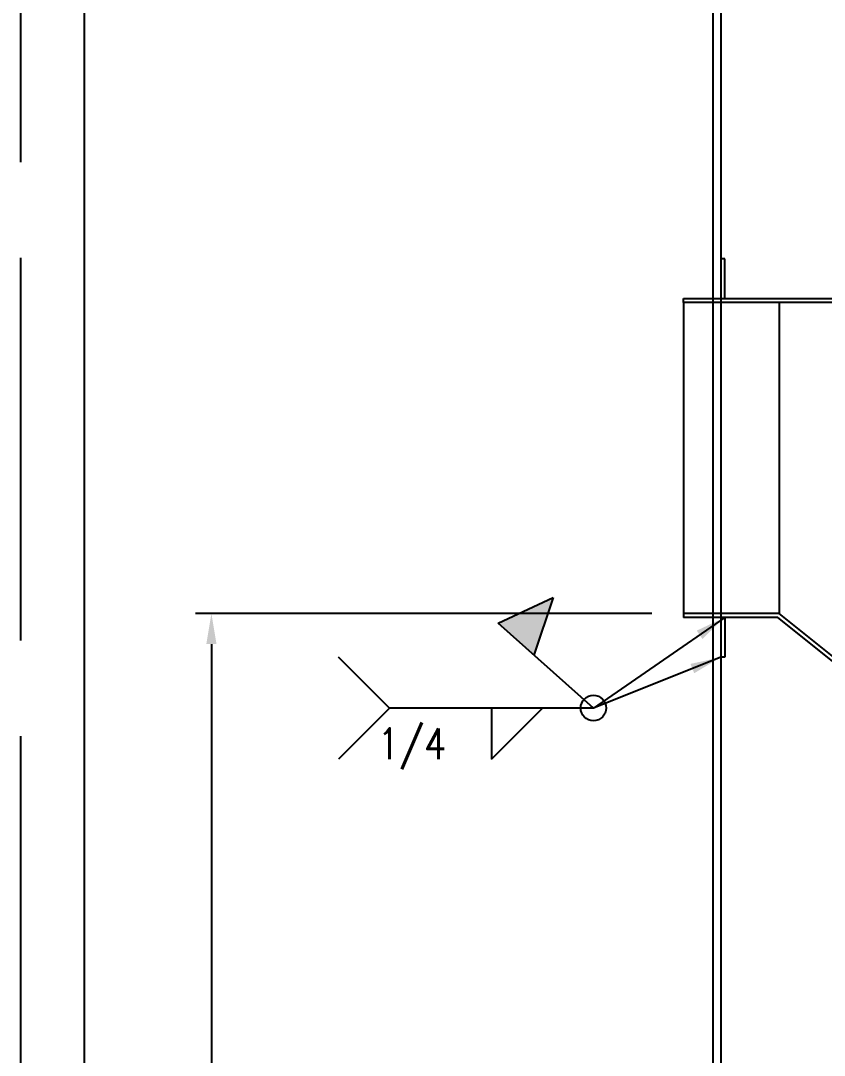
# Model space of a CAD drawing. Extents: x -36 to 1116, y 36 to 900.
# Drawn here: x -36 to 115.4, y 407.9 to 602.7 of the extents above; entities that cross this region are included whole.
import ezdxf

# ---------------------------------------------------------------- set-up
doc = ezdxf.new("R2010")
doc.units = 0
doc.header["$LTSCALE"] = 12
doc.header["$MEASUREMENT"] = 0
doc.header["$PDMODE"] = 33
doc.header["$PDSIZE"] = -0.5
doc.linetypes.add('AM_ISO02W050', pattern=[7.5, 6, -1.5])
doc.layers.get('0').update_dxf_attribs({"linetype": 'CONTINUOUS'})
doc.layers.get('Defpoints').update_dxf_attribs({"linetype": 'CONTINUOUS'})
for name, color, linetype in [('COVER', 3, 'CONTINUOUS'), ('DIM', 1, 'CONTINUOUS'), ('HATCH', 11, 'CONTINUOUS'), ('REPAD', 7, 'CONTINUOUS'), ('SHELL', 40, 'CONTINUOUS')]:
    doc.layers.add(name, color=color, linetype=linetype)
doc.styles.add('ROMANS', font='ROMANS.shx', dxfattribs={"width": 0.85, "height": 5.76})
doc.styles.get("Standard").update_dxf_attribs({"font": 'sanss___.ttf'})
doc.dimstyles.get("Standard").update_dxf_attribs({"dimtxt": 0.18, "dimasz": 0.18, "dimexe": 0.18, "dimexo": 0.0625, "dimgap": 0.09, "dimtad": 0, "dimtih": 1, "dimtoh": 1, "dimdec": 4, "dimzin": 0, "dimdsep": 46, "dimtxsty": 'Standard', "dimcen": 0.09, "dimadec": 0, "dimazin": 0, "dimtfac": 1, "dimtdec": 4, "dimtofl": 0, "dimtmove": 0, "dimatfit": 3, "dimfxl": 1, "dimtolj": 1, "dimtzin": 0, "dimarcsym": 0})

# ---------------------------------------------------------------- blocks, each defined once
blk = doc.blocks.new('*D226')
at = {"layer": 'Defpoints', "color": 0, "transparency": 16777216}
for p in [(-0.07, 491.08), (88.88, 491.08), (38.15, 180.58)]:
    blk.add_point(p, dxfattribs=at)
at = {"layer": 'DIM', "color": 0, "lineweight": -2, "transparency": 16777216}
for p, q in [((82.88, 491.08), (-3.07, 491.08)), ((-0.07, 485.32), (-0.07, 348.86)), ((-0.07, 186.34), (-0.07, 322.8)), ((32.15, 180.58), (-3.07, 180.58))]:
    blk.add_line(p, q, dxfattribs=at)
at = {"layer": 'DIM', "color": 0, "transparency": 16777216}
for points in [[(-1.03, 485.32), (0.89, 485.32), (-0.07, 491.08)], [(-1.03, 186.34), (0.89, 186.34), (-0.07, 180.58)]]:
    blk.add_solid(points, dxfattribs=at)
at = {"layer": 'DIM', "color": 0, "transparency": 16777216, "char_height": 5.76, "attachment_point": 5, "style": 'ROMANS'}
for s, insert in [('\\A1;8\'-7{\\H1x;\\S1/2;}"', (-0.07, 343.51)), ('\\A1;[103 1/2]', (-0.07, 330.48))]:
    blk.add_mtext(s, dxfattribs=dict(at, insert=insert))
blk = doc.blocks.new('A$C0E4B500F')
at = {"layer": 'HATCH'}
blk.add_hatch(color=3, dxfattribs=at).paths.add_polyline_path([(10.5, 19.5), (0, 24), (0, 15)])
at = {"layer": 'DIM'}
for p, q in [((0, 0), (0, 24)), ((0, 24), (10.5, 19.5)), ((10.5, 19.5), (0, 15))]:
    blk.add_line(p, q, dxfattribs=at)

msp = doc.modelspace()

# ---------------------------------------------------------------- linework, layer by layer
msp.add_line((-24, 72), (-24, 888))
at = {"layer": 'COVER'}
for p, q in [((88.87562, 549.57948), (88.87562, 550.32948)), ((88.87562, 550.32948), (184.87562, 550.32948)), ((184.87562, 549.57948), (88.87562, 549.57948)), ((88.87562, 549.57948), (88.87562, 491.07948)), ((106.87562, 549.57948), (106.87562, 491.07948)), ((106.87562, 491.07948), (88.87562, 491.07948)), ((88.87562, 491.07948), (88.87562, 490.32948)), ((174.83434, 436.64311), (106.87562, 491.07948)), ((106.61227, 490.32948), (88.87562, 490.32948)), ((174.36545, 436.05775), (106.61227, 490.32948))]:
    msp.add_line(p, q, dxfattribs=at)
at = {"layer": 'Defpoints', "linetype": 'AM_ISO02W050'}
msp.add_line((-36, 36), (-36, 900), dxfattribs=at)
at = {"layer": 'DIM'}
for p, q in [((33.49125, 473.26602), (23.89125, 482.86602)), ((33.49125, 473.26602), (23.89125, 463.66602)), ((71.89125, 473.26602), (33.49125, 473.26602)), ((52.69125, 463.66602), (62.29125, 473.26602)), ((52.69125, 473.26602), (52.69125, 463.66602))]:
    msp.add_line(p, q, dxfattribs=at)
msp.add_circle((71.89125, 473.26602), 2.4, dxfattribs=at)
at = {"layer": 'REPAD'}
for p, q in [((96.63144, 557.82948), (95.88144, 557.82948)), ((96.63144, 550.32948), (96.63144, 557.82948)), ((96.63144, 490.32948), (96.63144, 482.82948)), ((96.63144, 482.82948), (95.88144, 482.82948))]:
    msp.add_line(p, q, dxfattribs=at)
at = {"layer": 'SHELL'}
for p, q in [((94.38144, 612.57948), (94.38144, 182.07948)), ((95.88144, 612.57948), (95.88144, 182.07948))]:
    msp.add_line(p, q, dxfattribs=at)

# ---------------------------------------------------------------- block references
at = {"rotation": 48.31329532466022}
msp.add_blockref('A$C0E4B500F', (71.89125, 473.26602), dxfattribs=at)

# ---------------------------------------------------------------- texts
at = {"layer": 'DIM', "style": 'ROMANS', "width": 0.85}
msp.add_text('1/4', height=5.76, dxfattribs=at).set_placement((31.18725, 463.66602))

# ---------------------------------------------------------------- dimensions: what is measured, and where the dimension line sits
at = {"layer": 'DIM'}
dim = msp.add_linear_dim(base=(-0.07383, 491.07948), p1=(38.14983, 180.57948), p2=(88.87562, 491.07948), angle=90, dimstyle='Standard', override={"dimscale": 48, "dimtxt": 5.76, "dimasz": 0.12, "dimexe": 0.0625, "dimexo": 0.125, "dimgap": 0.02, "dimlfac": 0.333333, "dimzin": 3, "dimlunit": 4, "dimpost": '\\X', "dimtxsty": 'ROMANS', "dimcen": 0}, dxfattribs=at)
dim.commit()
dim.dimension.update_dxf_attribs({"geometry": '*D226', "text_midpoint": (-0.07383, 335.82948), "dimtype": 160})

# ---------------------------------------------------------------- leaders
for points in [[(96.63144, 490.32948), (71.89125, 473.26602)], [(95.88144, 482.82948), (71.89125, 473.26602)]]:
    msp.add_leader(points, dimstyle='Standard', override={"dimscale": 48, "dimtxt": 5.76, "dimasz": 0.12, "dimexe": 0.0625, "dimexo": 0.125, "dimgap": 0.1, "dimlfac": 0.333333, "dimzin": 3, "dimlunit": 4, "dimpost": '\\X', "dimtxsty": 'ROMANS', "dimcen": 0}, dxfattribs=at)

doc.saveas('drawing.dxf')
